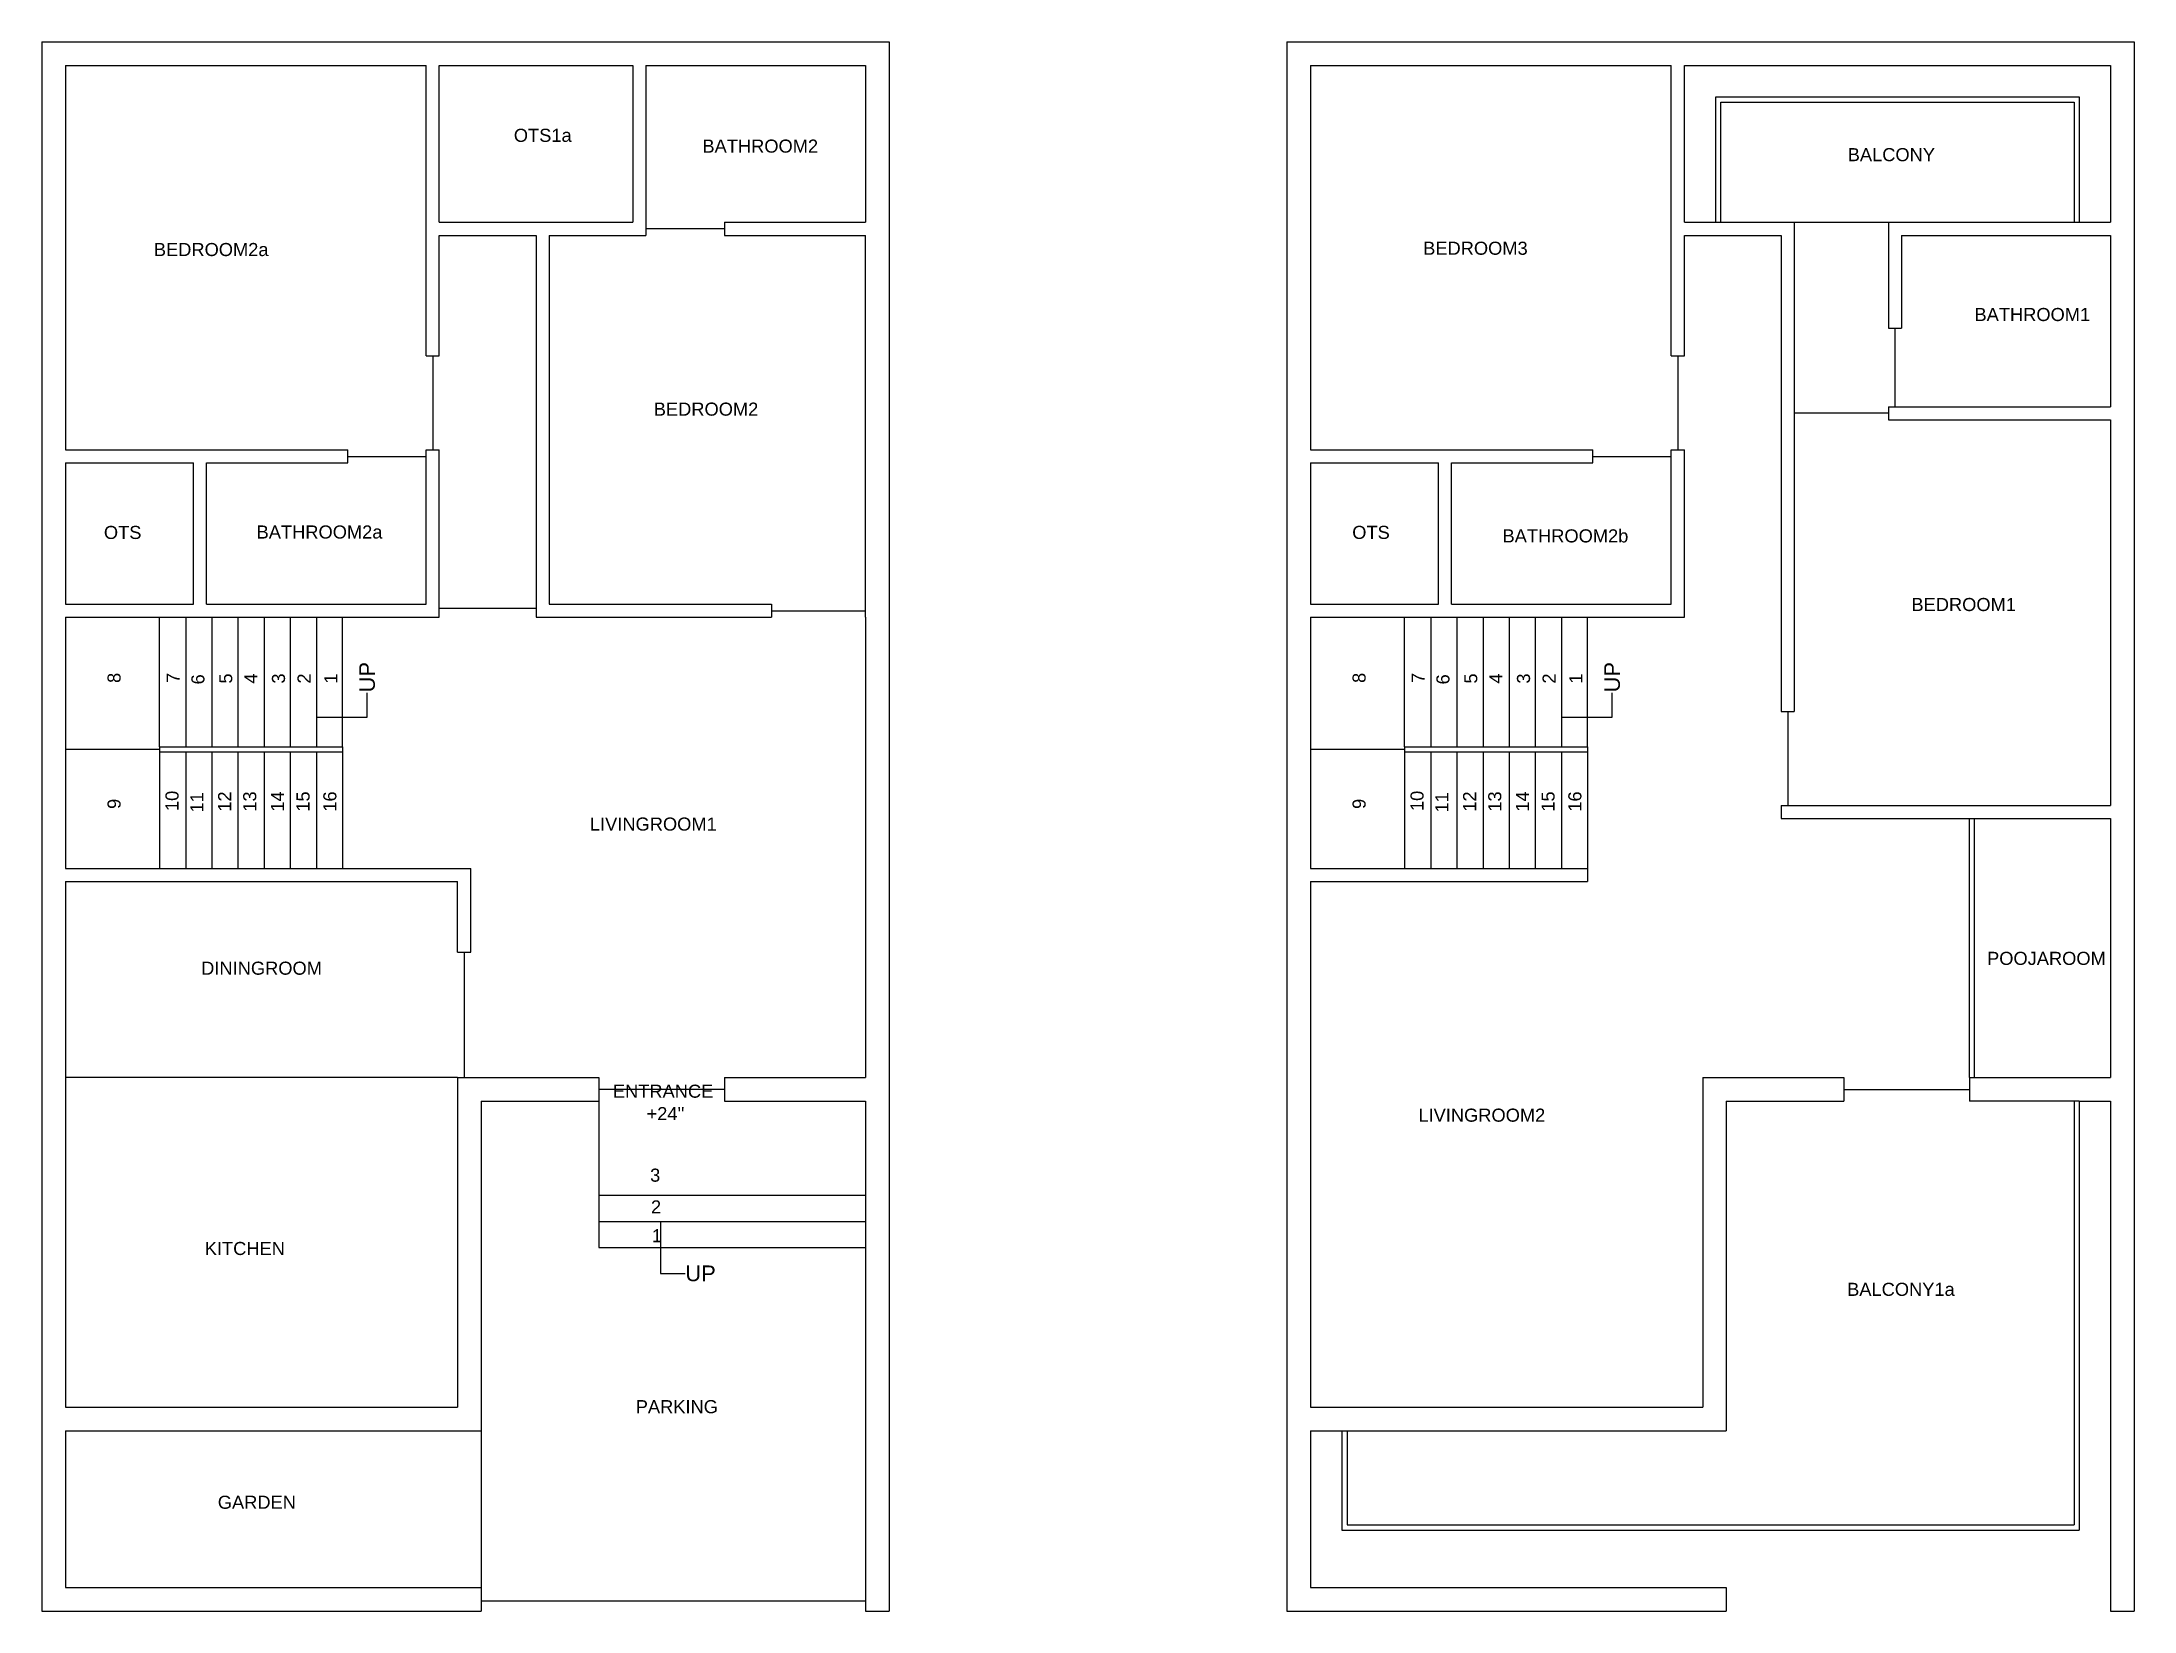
# Model space of a CAD drawing. Header units: feet. Extents: x 768 to 1568, y -436 to 164.
import ezdxf
from ezdxf import colors
from ezdxf.entities.mleader import LeaderData, LeaderLine
from ezdxf.math import Vec2, Vec3

# ---------------------------------------------------------------- set-up
doc = ezdxf.new("R2010")
doc.units = ezdxf.units.FT
doc.header["$MEASUREMENT"] = 0
for name, color, linetype in [('Balcony', 7, 'Continuous'), ('Balcony1a', 7, 'Continuous'), ('BathRoom1', 7, 'Continuous'), ('BathRoom2', 7, 'Continuous'), ('BathRoom2a', 7, 'Continuous'), ('BathRoom2b', 7, 'Continuous'), ('BedRoom1', 7, 'Continuous'), ('BedRoom2', 7, 'Continuous'), ('BedRoom2a', 7, 'Continuous'), ('BedRoom3', 7, 'Continuous'), ('Boundary', 7, 'Continuous'), ('DiningRoom', 7, 'Continuous'), ('Door2.6fPanel', 7, 'Continuous'), ('Door3fPanel', 7, 'Continuous'), ('Door4fPanel', 7, 'Continuous'), ('Entrance_Staircase', 7, 'Continuous'), ('Garden', 7, 'Continuous'), ('Kitchen', 7, 'Continuous'), ('LivingRoom1', 7, 'Continuous'), ('LivingRoom2', 7, 'Continuous'), ('Main_gate', 7, 'Continuous'), ('OTS', 7, 'Continuous'), ('OTS1a', 7, 'Continuous'), ('Parking', 7, 'Continuous'), ('PoojaRoom', 7, 'Continuous'), ('Staircase', 7, 'Continuous'), ('Staircase_innerwall', 7, 'Continuous'), ('Staircase_outertwall', 7, 'Continuous')]:
    doc.layers.add(name, color=color, linetype=linetype)
doc.styles.get("Standard").update_dxf_attribs({"font": 'arial.ttf'})

msp = doc.modelspace()

# ---------------------------------------------------------------- linework, layer by layer
at = {"layer": 'Balcony'}
for p, q in [((1408.08, 94.89), (1408.08, 142.89)), ((1408.08, 142.89), (1547.08, 142.89)), ((1410.08, 140.89), (1545.08, 140.89)), ((1410.08, 94.89), (1410.08, 140.89)), ((1545.08, 140.89), (1545.08, 94.89)), ((1547.08, 142.89), (1547.08, 94.89)), ((1408.08, 94.89), (1438.08, 94.89)), ((1474.08, 94.89), (1545.08, 94.89))]:
    msp.add_line(p, q, dxfattribs=at)
at = {"layer": 'Balcony1a'}
for p, q in [((1457.08, -232.11), (1457.08, -241.11)), ((1505.08, -232.11), (1505.08, -241.11)), ((1412.08, -241.11), (1412.08, -367.11)), ((1412.08, -241.11), (1457.08, -241.11)), ((1547.08, -241.11), (1505.08, -241.11)), ((1545.08, -241.11), (1545.08, -403.11)), ((1547.08, -241.11), (1547.08, -405.11)), ((1265.08, -367.11), (1265.08, -405.11)), ((1265.08, -367.11), (1412.08, -367.11)), ((1267.08, -367.11), (1267.08, -403.11)), ((1265.08, -405.11), (1547.08, -405.11)), ((1267.08, -403.11), (1545.08, -403.11))]:
    msp.add_line(p, q, dxfattribs=at)
at = {"layer": 'BathRoom1'}
for p, q in [((1479.08, 89.89), (1479.08, 54.39)), ((1479.08, 89.89), (1559.08, 89.89)), ((1559.08, 89.89), (1559.08, 24.39)), ((1474.08, 54.39), (1479.08, 54.39)), ((1474.08, 24.39), (1559.08, 24.39)), ((1474.08, 24.39), (1474.08, 19.39))]:
    msp.add_line(p, q, dxfattribs=at)
at = {"layer": 'BathRoom2'}
for p, q in [((998.98, 154.89), (998.98, 89.89)), ((998.98, 154.89), (1082.98, 154.89)), ((1082.98, 154.89), (1082.98, 94.89)), ((1028.98, 94.89), (1082.98, 94.89)), ((1028.98, 94.89), (1028.98, 89.89))]:
    msp.add_line(p, q, dxfattribs=at)
at = {"layer": 'BathRoom2a'}
for p, q in [((830.98, -51.11), (830.98, 2.89)), ((830.98, 2.89), (884.98, 2.89)), ((884.98, 2.89), (884.98, 7.89)), ((914.98, -51.11), (914.98, 7.89)), ((914.98, 7.89), (919.98, 7.89)), ((919.98, -56.11), (919.98, 7.89)), ((830.98, -51.11), (914.98, -51.11))]:
    msp.add_line(p, q, dxfattribs=at)
at = {"layer": 'BathRoom2b'}
for p, q in [((1307.08, 2.89), (1361.08, 2.89)), ((1307.08, -51.11), (1307.08, 2.89)), ((1361.08, 2.89), (1361.08, 7.89)), ((1391.08, -51.11), (1391.08, 7.89)), ((1391.08, 7.89), (1396.08, 7.89)), ((1396.08, -56.11), (1396.08, 7.89)), ((1307.08, -51.11), (1391.08, -51.11))]:
    msp.add_line(p, q, dxfattribs=at)
at = {"layer": 'BedRoom1'}
for p, q in [((1433.08, 89.89), (1433.08, -92.11)), ((1438.08, 94.89), (1438.08, -92.11)), ((1474.08, 94.89), (1474.08, 54.39)), ((1474.08, 19.39), (1559.08, 19.39)), ((1559.08, 19.39), (1559.08, -128.11)), ((1433.08, -92.11), (1438.08, -92.11)), ((1433.08, -128.11), (1559.08, -128.11)), ((1433.08, -128.11), (1433.08, -133.11))]:
    msp.add_line(p, q, dxfattribs=at)
at = {"layer": 'BedRoom2'}
for p, q in [((956.98, 89.89), (956.98, -56.11)), ((961.98, 89.89), (961.98, -51.11)), ((961.98, 89.89), (998.98, 89.89)), ((1028.98, 89.89), (1082.98, 89.89)), ((1082.98, -56.11), (1082.98, 89.89)), ((961.98, -51.11), (1046.98, -51.11)), ((1046.98, -51.11), (1046.98, -56.11))]:
    msp.add_line(p, q, dxfattribs=at)
at = {"layer": 'BedRoom2a'}
for p, q in [((776.98, 154.89), (914.98, 154.89)), ((776.98, 154.89), (776.98, 7.89)), ((914.98, 43.89), (914.98, 154.89)), ((919.98, 43.89), (919.98, 89.89)), ((919.98, 89.89), (956.98, 89.89)), ((914.98, 43.89), (919.98, 43.89)), ((776.98, 7.89), (884.98, 7.89))]:
    msp.add_line(p, q, dxfattribs=at)
at = {"layer": 'BedRoom3'}
for p, q in [((1253.08, 154.89), (1391.08, 154.89)), ((1253.08, 154.89), (1253.08, 7.89)), ((1391.08, 43.89), (1391.08, 154.89)), ((1396.08, 89.89), (1433.08, 89.89)), ((1396.08, 43.89), (1396.08, 89.89)), ((1391.08, 43.89), (1396.08, 43.89)), ((1253.08, 7.89), (1361.08, 7.89))]:
    msp.add_line(p, q, dxfattribs=at)
at = {"layer": 'Boundary'}
for p, q in [((767.98, 163.89), (1091.98, 163.89)), ((767.98, 163.89), (767.98, -436.11)), ((1091.98, 163.89), (1091.98, -436.11)), ((1244.08, 163.89), (1568.08, 163.89)), ((1244.08, 163.89), (1244.08, -436.11)), ((1568.08, 163.89), (1568.08, -436.11)), ((1396.08, 154.89), (1559.08, 154.89)), ((1396.08, 94.89), (1396.08, 154.89)), ((1559.08, 154.89), (1559.08, 94.89)), ((1396.08, 94.89), (1408.08, 94.89)), ((1545.08, 94.89), (1559.08, 94.89)), ((1547.08, -241.11), (1559.08, -241.11)), ((1559.08, -241.11), (1559.08, -436.11)), ((1253.08, -367.11), (1253.08, -427.11)), ((1253.08, -367.11), (1265.08, -367.11)), ((935.98, -427.11), (935.98, -436.11)), ((1253.08, -427.11), (1412.08, -427.11)), ((1412.08, -427.11), (1412.08, -436.11)), ((767.98, -436.11), (935.98, -436.11)), ((1082.98, -436.11), (1091.98, -436.11)), ((1244.08, -436.11), (1412.08, -436.11)), ((1559.08, -436.11), (1568.08, -436.11))]:
    msp.add_line(p, q, dxfattribs=at)
at = {"layer": 'DiningRoom'}
for p, q in [((776.98, -157.11), (926.98, -157.11)), ((776.98, -157.11), (776.98, -232.11)), ((926.98, -184.11), (926.98, -157.11)), ((926.98, -184.11), (931.98, -184.11)), ((926.98, -232.11), (776.98, -232.11))]:
    msp.add_line(p, q, dxfattribs=at)
at = {"layer": 'Door2.6fPanel'}
for p, q in [((1028.98, 92.39), (998.98, 92.39)), ((1476.58, 54.39), (1476.58, 24.39)), ((884.98, 5.39), (914.98, 5.39)), ((1361.08, 5.39), (1391.08, 5.39))]:
    msp.add_line(p, q, dxfattribs=at)
at = {"layer": 'Door3fPanel'}
for p, q in [((1438.08, 94.89), (1474.08, 94.89)), ((917.48, 43.89), (917.48, 7.89)), ((1393.58, 43.89), (1393.58, 7.89)), ((1474.08, 21.89), (1438.08, 21.89)), ((956.98, -52.73), (919.98, -52.73)), ((1046.98, -53.61), (1082.98, -53.61)), ((1435.58, -92.11), (1435.58, -128.11))]:
    msp.add_line(p, q, dxfattribs=at)
at = {"layer": 'Door4fPanel'}
for p, q in [((929.48, -184.11), (929.48, -232.11)), ((1028.98, -236.61), (980.98, -236.61)), ((1457.08, -236.61), (1505.08, -236.61))]:
    msp.add_line(p, q, dxfattribs=at)
at = {"layer": 'Entrance_Staircase'}
for p, q in [((980.98, -232.11), (980.98, -241.11)), ((1028.98, -232.11), (1028.98, -241.11)), ((935.98, -241.11), (980.98, -241.11)), ((980.98, -241.11), (980.98, -297.11)), ((1028.98, -241.11), (1082.98, -241.11)), ((1082.98, -241.11), (1082.98, -297.11)), ((980.98, -277.11), (1082.98, -277.11)), ((980.98, -287.11), (1082.98, -287.11)), ((980.98, -297.11), (1082.98, -297.11))]:
    msp.add_line(p, q, dxfattribs=at)
at = {"layer": 'Garden'}
for p, q in [((776.98, -367.11), (935.98, -367.11)), ((776.98, -367.11), (776.98, -427.11)), ((776.98, -427.11), (935.98, -427.11))]:
    msp.add_line(p, q, dxfattribs=at)
at = {"layer": 'Kitchen'}
for p, q in [((776.98, -232.11), (776.98, -358.11)), ((926.98, -232.11), (926.98, -358.11)), ((776.98, -358.11), (926.98, -358.11))]:
    msp.add_line(p, q, dxfattribs=at)
at = {"layer": 'LivingRoom1'}
for p, q in [((956.98, -56.11), (1046.98, -56.11)), ((1082.98, -56.11), (1082.98, -232.11)), ((931.98, -184.11), (931.98, -152.11)), ((926.98, -232.11), (980.98, -232.11)), ((1028.98, -232.11), (1082.98, -232.11))]:
    msp.add_line(p, q, dxfattribs=at)
at = {"layer": 'LivingRoom2'}
for p, q in [((1253.08, -157.11), (1359.08, -157.11)), ((1253.08, -157.11), (1253.08, -358.11)), ((1403.08, -232.11), (1403.08, -358.11)), ((1403.08, -232.11), (1457.08, -232.11)), ((1253.08, -358.11), (1403.08, -358.11))]:
    msp.add_line(p, q, dxfattribs=at)
at = {"layer": 'Main_gate'}
msp.add_line((935.98, -432.11), (1082.98, -432.11), dxfattribs=at)
at = {"layer": 'OTS'}
for p, q in [((776.98, 2.89), (825.98, 2.89)), ((776.98, 2.89), (776.98, -51.11)), ((825.98, -51.11), (825.98, 2.89)), ((1253.08, 2.89), (1253.08, -51.11)), ((1253.08, 2.89), (1302.08, 2.89)), ((1302.08, -51.11), (1302.08, 2.89)), ((776.98, -51.11), (825.98, -51.11)), ((1253.08, -51.11), (1302.08, -51.11))]:
    msp.add_line(p, q, dxfattribs=at)
at = {"layer": 'OTS1a'}
for p, q in [((919.98, 154.89), (993.98, 154.89)), ((919.98, 94.89), (919.98, 154.89)), ((993.98, 154.89), (993.98, 94.89)), ((919.98, 94.89), (993.98, 94.89))]:
    msp.add_line(p, q, dxfattribs=at)
at = {"layer": 'Parking'}
for p, q in [((935.98, -241.11), (935.98, -427.11)), ((1082.98, -297.11), (1082.98, -436.11))]:
    msp.add_line(p, q, dxfattribs=at)
at = {"layer": 'PoojaRoom'}
for p, q in [((1433.08, -133.11), (1559.08, -133.11)), ((1505.08, -232.11), (1505.08, -133.11)), ((1507.08, -232.11), (1507.08, -133.11)), ((1559.08, -133.11), (1559.08, -232.11)), ((1505.08, -232.11), (1559.08, -232.11))]:
    msp.add_line(p, q, dxfattribs=at)
at = {"layer": 'Staircase'}
for p, q in [((812.98, -105.61), (812.98, -56.11)), ((822.98, -56.11), (822.98, -105.61)), ((832.98, -56.11), (832.98, -105.61)), ((842.98, -56.11), (842.98, -105.61)), ((852.98, -56.11), (852.98, -105.61)), ((862.98, -56.11), (862.98, -105.61)), ((872.98, -56.11), (872.98, -105.61)), ((882.98, -105.61), (882.98, -56.11)), ((1289.08, -105.61), (1289.08, -56.11)), ((1299.08, -56.11), (1299.08, -105.61)), ((1309.08, -56.11), (1309.08, -105.61)), ((1319.08, -56.11), (1319.08, -105.61)), ((1329.08, -56.11), (1329.08, -105.61)), ((1339.08, -56.11), (1339.08, -105.61)), ((1349.08, -56.11), (1349.08, -105.61)), ((1359.08, -105.61), (1359.08, -56.11)), ((812.98, -106.61), (776.98, -106.61)), ((812.98, -107.61), (812.98, -152.11)), ((822.98, -107.61), (822.98, -152.11)), ((832.98, -107.61), (832.98, -152.11)), ((842.98, -107.61), (842.98, -152.11)), ((852.98, -107.61), (852.98, -152.11)), ((862.98, -107.61), (862.98, -152.11)), ((872.98, -107.61), (872.98, -152.11)), ((882.98, -107.61), (882.98, -152.11)), ((1289.08, -106.61), (1253.08, -106.61)), ((1289.08, -107.61), (1289.08, -152.11)), ((1299.08, -107.61), (1299.08, -152.11)), ((1309.08, -107.61), (1309.08, -152.11)), ((1319.08, -107.61), (1319.08, -152.11)), ((1329.08, -107.61), (1329.08, -152.11)), ((1339.08, -107.61), (1339.08, -152.11)), ((1349.08, -107.61), (1349.08, -152.11)), ((1359.08, -107.61), (1359.08, -152.11))]:
    msp.add_line(p, q, dxfattribs=at)
at = {"layer": 'Staircase_innerwall'}
for p, q in [((812.98, -105.61), (812.98, -107.61)), ((812.98, -105.61), (882.98, -105.61)), ((812.98, -107.61), (882.98, -107.61)), ((882.98, -105.61), (882.98, -107.61)), ((1289.08, -105.61), (1289.08, -107.61)), ((1289.08, -105.61), (1359.08, -105.61)), ((1289.08, -107.61), (1359.08, -107.61)), ((1359.08, -105.61), (1359.08, -107.61))]:
    msp.add_line(p, q, dxfattribs=at)
at = {"layer": 'Staircase_outertwall'}
for p, q in [((776.98, -56.11), (919.98, -56.11)), ((776.98, -56.11), (776.98, -152.11)), ((1253.08, -56.11), (1253.08, -152.11)), ((1253.08, -56.11), (1396.08, -56.11)), ((776.98, -152.11), (931.98, -152.11)), ((1253.08, -152.11), (1359.08, -152.11)), ((1359.08, -152.11), (1359.08, -157.11))]:
    msp.add_line(p, q, dxfattribs=at)

# ---------------------------------------------------------------- texts
at = {"layer": 'Balcony', "insert": (1458.54, 123.27), "char_height": 5, "width": 33.9424, "attachment_point": 1}
msp.add_mtext('BALCONY', dxfattribs=at)
at = {"layer": 'Balcony1a', "insert": (1458.32, -310.56), "char_height": 5, "width": 33.9424, "attachment_point": 1}
msp.add_mtext('BALCONY1a', dxfattribs=at)
at = {"layer": 'BathRoom1', "insert": (1507.01, 62.15), "char_height": 5, "width": 33.8009, "attachment_point": 1}
msp.add_mtext('BATHROOM1', dxfattribs=at)
at = {"layer": 'BathRoom2', "insert": (1020.58, 126.53), "char_height": 5, "width": 33.9424, "attachment_point": 1}
msp.add_mtext('BATHROOM2', dxfattribs=at)
at = {"layer": 'BathRoom2a', "insert": (850.11, -21.01), "char_height": 5, "width": 33.9424, "attachment_point": 1}
msp.add_mtext('BATHROOM2a', dxfattribs=at)
at = {"layer": 'BathRoom2b', "insert": (1326.54, -22.49), "char_height": 5, "width": 33.9424, "attachment_point": 1}
msp.add_mtext('BATHROOM2b', dxfattribs=at)
at = {"layer": 'BedRoom1', "insert": (1482.9, -48.73), "char_height": 5, "width": 33.9424, "attachment_point": 1}
msp.add_mtext('BEDROOM1', dxfattribs=at)
at = {"layer": 'BedRoom2', "insert": (1001.98, 25.97), "char_height": 5, "width": 33.9424, "attachment_point": 1}
msp.add_mtext('BEDROOM2', dxfattribs=at)
at = {"layer": 'BedRoom2a', "insert": (810.81, 86.99), "char_height": 5, "width": 33.9424, "attachment_point": 1}
msp.add_mtext('BEDROOM2a', dxfattribs=at)
at = {"layer": 'BedRoom3', "insert": (1296.2, 87.49), "char_height": 5, "width": 33.9424, "attachment_point": 1}
msp.add_mtext('BEDROOM3', dxfattribs=at)
at = {"layer": 'DiningRoom', "insert": (828.91, -187.78), "char_height": 5, "width": 44.953, "attachment_point": 1}
msp.add_mtext('DININGROOM', dxfattribs=at)
at = {"layer": 'Entrance_Staircase', "char_height": 5, "width": 33.9424, "attachment_point": 1}
for s, insert in [('ENTRANCE', (986.33, -234.81)), ("+24''", (999.21, -243.38)), ('3', (1000.59, -266.91)), ('2', (1000.91, -279.06)), ('1', (1001.26, -290.05))]:
    msp.add_mtext(s, dxfattribs=dict(at, insert=insert))
at = {"layer": 'Garden', "insert": (835.26, -391.97), "char_height": 5, "width": 33.9424, "attachment_point": 1}
msp.add_mtext('GARDEN', dxfattribs=at)
at = {"layer": 'Kitchen', "insert": (830.28, -294.94), "char_height": 5, "width": 33.9424, "attachment_point": 1}
msp.add_mtext('KITCHEN', dxfattribs=at)
at = {"layer": 'LivingRoom1', "insert": (977.55, -132.67), "char_height": 5, "width": 33.9424, "attachment_point": 1}
msp.add_mtext('LIVINGROOM1', dxfattribs=at)
at = {"layer": 'LivingRoom2', "insert": (1294.37, -243.97), "char_height": 5, "width": 33.9424, "attachment_point": 1}
msp.add_mtext('LIVINGROOM2', dxfattribs=at)
at = {"layer": 'OTS', "char_height": 5, "width": 33.9424, "attachment_point": 1}
for insert in [(791.71, -21.18), (1269.07, -21.15)]:
    msp.add_mtext('OTS', dxfattribs=dict(at, insert=insert))
at = {"layer": 'OTS1a', "insert": (948.47, 130.66), "char_height": 5, "width": 33.9424, "attachment_point": 1}
msp.add_mtext('OTS1a', dxfattribs=at)
at = {"layer": 'Parking', "insert": (995.08, -355.43), "char_height": 5, "width": 33.9424, "attachment_point": 1}
msp.add_mtext('PARKING', dxfattribs=at)
at = {"layer": 'PoojaRoom', "insert": (1511.83, -184.02), "char_height": 5, "width": 33.9424, "attachment_point": 1}
msp.add_mtext('POOJAROOM', dxfattribs=at)
at = {"layer": 'Staircase', "char_height": 5, "width": 33.9424, "attachment_point": 1, "rotation": 90}
for s, insert in [('8', (793.1, -81.23)), ('7', (815.66, -81.23)), ('6', (825.15, -81.8)), ('5', (835.79, -81.47)), ('4', (845.37, -81.47)), ('3', (855.97, -81.47)), ('2', (865.75, -81.47)), ('1', (876.01, -81.47)), ('8', (1269.19, -81.23)), ('7', (1291.75, -81.23)), ('6', (1301.25, -81.8)), ('5', (1311.88, -81.47)), ('4', (1321.47, -81.47)), ('3', (1332.06, -81.47)), ('2', (1341.85, -81.47)), ('1', (1352.1, -81.47)), ('9', (793.1, -129.4)), ('10', (815.26, -130.21)), ('11', (824.76, -130.77)), ('12', (835.39, -130.45)), ('13', (844.98, -130.45)), ('14', (855.57, -130.45)), ('15', (865.36, -130.45)), ('16', (875.61, -130.45)), ('9', (1269.19, -129.4)), ('10', (1291.35, -130.21)), ('11', (1300.85, -130.77)), ('12', (1311.48, -130.45)), ('13', (1321.07, -130.45)), ('14', (1331.66, -130.45)), ('15', (1341.45, -130.45)), ('16', (1351.7, -130.45))]:
    msp.add_mtext(s, dxfattribs=dict(at, insert=insert))

# ---------------------------------------------------------------- leaders
at = {"layer": 'Entrance_Staircase'}
ml = msp.add_multileader_mtext('Standard', dxfattribs=at)
ml.set_content('UP', color=256)
ml.set_leader_properties()
ml.build(insert=Vec2(0, 0))
ml.multileader.update_dxf_attribs({"dogleg_length": 0.36, "arrow_head_size": 0.18})
ctx = ml.context
ctx.base_point, ctx.char_height, ctx.arrow_head_size, ctx.landing_gap_size, ctx.plane_origin = Vec3(1013.97, -307), 6, 0.18, 0.09, Vec3(1004.61, -297.6)
notes = []
notes.append((ctx, [(0, (1, 1, 0), (1004.61, -307), (1, 0), 9.36, [(0, [(1004.61, -287.09)], 0, [])])]))
ctx.mtext.insert, ctx.mtext.flow_direction = Vec3(1014.06, -303.95), 5
at = {"layer": 'Staircase'}
ml = msp.add_multileader_mtext('Standard', dxfattribs=at)
ml.set_content('UP', color=256)
ml.set_leader_properties()
ml.build(insert=Vec2(0, 0))
ml.multileader.update_dxf_attribs({"dogleg_length": 0.36, "arrow_head_size": 0.18})
ctx = ml.context
ctx.base_point, ctx.char_height, ctx.arrow_head_size, ctx.landing_gap_size, ctx.plane_origin, ctx.plane_x_axis, ctx.plane_y_axis = Vec3(892.38, -84.94), 6, 0.18, 0.09, Vec3(882.98, -94.3), Vec3(0, 1), Vec3(-1, 0)
notes.append((ctx, [(0, (1, 1, 0), (892.38, -94.3), (0, 1), 9.36, [(0, [(872.98, -94.3)], 0, [])])]))
ctx.mtext.insert, ctx.mtext.text_direction, ctx.mtext.rotation, ctx.mtext.flow_direction = Vec3(889.33, -84.85), Vec3(0, 1), 1.570796, 5
ml = msp.add_multileader_mtext('Standard', dxfattribs=at)
ml.set_content('UP', color=256)
ml.set_leader_properties()
ml.build(insert=Vec2(0, 0))
ml.multileader.update_dxf_attribs({"dogleg_length": 0.36, "arrow_head_size": 0.18})
ctx = ml.context
ctx.base_point, ctx.char_height, ctx.arrow_head_size, ctx.landing_gap_size, ctx.plane_origin, ctx.plane_x_axis, ctx.plane_y_axis = Vec3(1368.47, -84.94), 6, 0.18, 0.09, Vec3(1359.08, -94.3), Vec3(0, 1), Vec3(-1, 0)
notes.append((ctx, [(0, (1, 1, 0), (1368.47, -94.3), (0, 1), 9.36, [(0, [(1349.08, -94.3)], 0, [])])]))
ctx.mtext.insert, ctx.mtext.text_direction, ctx.mtext.rotation, ctx.mtext.flow_direction = Vec3(1365.42, -84.85), Vec3(0, 1), 1.570796, 5
for ctx, leaders in notes:
    for number, flags, end, landing, length, lines in leaders:
        leader = LeaderData()
        leader.index, (leader.has_last_leader_line, leader.has_dogleg_vector, leader.attachment_direction) = number, flags
        leader.last_leader_point, leader.dogleg_vector, leader.dogleg_length = Vec3(end), Vec3(landing), length
        for number, points, colour, breaks in lines:
            line = LeaderLine()
            line.index, line.vertices, line.color, line.breaks = number, Vec3.list(points), colors.encode_raw_color(colour), breaks
            leader.lines.append(line)
        ctx.leaders.append(leader)

doc.saveas('drawing.dxf')
